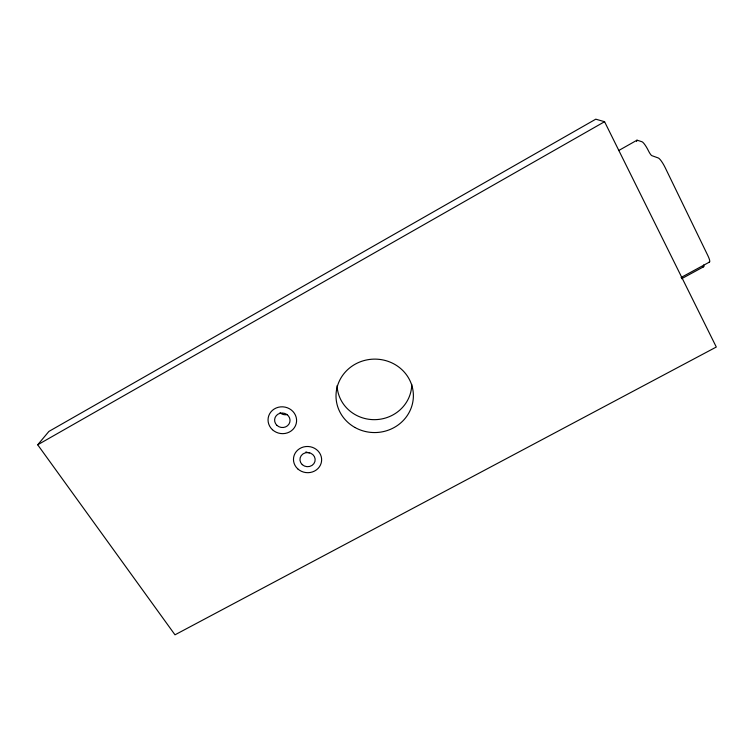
<?xml version="1.0" encoding="UTF-8"?>
<svg xmlns="http://www.w3.org/2000/svg" width="754" height="754" viewBox="0 0 754 754"><rect width="100%" height="100%" fill="white"/><g stroke="black" fill="none" stroke-linecap="round" stroke-linejoin="round"><path stroke-width="1.13" d="M37.7 444.794L48.897 431.429L595.773 119.179L604.567 121.705L716.3 347.029L174.994 634.821L37.7 444.794L604.567 121.705M618.629 150.574L636.989 140.206M681.069 277.5L709.42 262.1M681.625 278.716L703.736 266.699M411.75 384.38A37.361 35.589 -1.6 0 1 374.983 419.658A37.361 35.589 -1.6 0 1 337.076 385.68M309.658 452.768A7.361 6.871 5.7 0 1 305.964 451.863M287.274 414.512A7.465 7.022 10.2 0 1 280.045 412.721M703.699 264.965A9.189 1.678 60.5 0 1 702.935 266.614M636.678 141.479A9.331 1.725 61.8 0 1 637.253 140.235L641.993 141.752A9.491 1.791 61.8 0 1 648.553 150.998A4.807 0.914 61.8 0 0 651.861 155.663L658.299 157.972A9.793 1.904 61.6 0 1 665.179 167.624L707.817 255.521A9.548 1.81 60.5 0 1 709.137 262.072M354.974 427.49A38.69 36.72 -1.7 0 0 413.381 396.152A38.69 36.72 -1.7 0 0 355.747 363.88A38.69 36.72 -1.7 0 0 354.974 427.49M297.736 468.856A14.1 13.101 5.5 0 0 321.213 462.975A14.1 13.101 5.5 0 0 303.711 446.924A14.1 13.101 5.5 0 0 297.736 468.856M272.439 429.714A14.298 13.393 9.8 0 0 296.181 423.72A14.298 13.393 9.8 0 0 278.33 407.264A14.298 13.393 9.8 0 0 272.439 429.714M302.26 464.643A7.625 7.078 5.5 0 0 314.946 461.439A7.625 7.078 5.5 0 0 305.474 452.786A7.625 7.078 5.5 0 0 302.26 464.643M276.991 425.407A7.728 7.238 9.8 0 0 289.819 422.146A7.728 7.238 9.8 0 0 280.158 413.267A7.728 7.238 9.8 0 0 276.991 425.407"/></g></svg>
